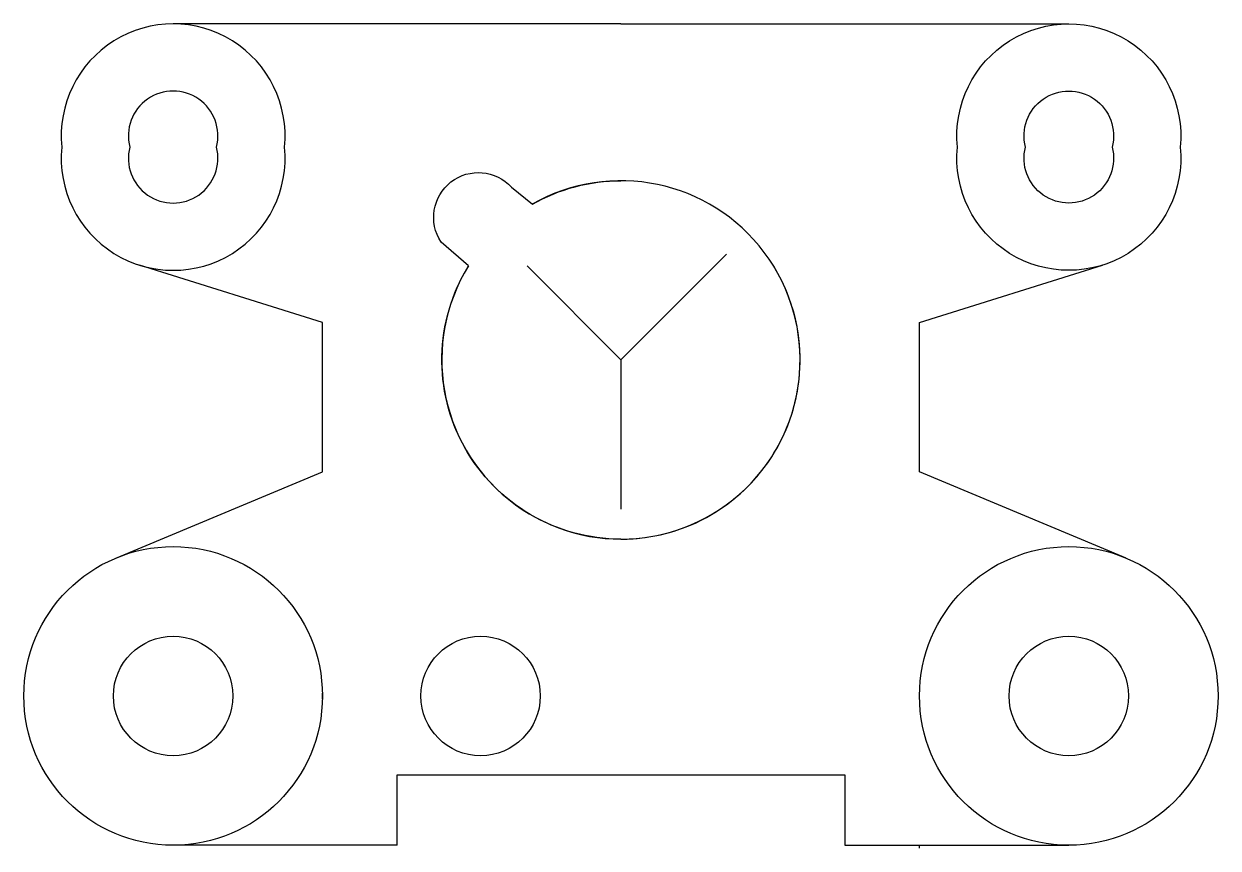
# Model space of a CAD drawing. Header units: centimetres. Extents: x 223 to 383, y 93 to 204.
import ezdxf

# ---------------------------------------------------------------- set-up
doc = ezdxf.new("R2010")
doc.units = ezdxf.units.CM
doc.header["$MEASUREMENT"] = 0

msp = doc.modelspace()

# ---------------------------------------------------------------- linework, layer by layer
for p, q in [((303.24, 158.61), (317.39, 172.75)), ((303.24, 158.61), (290.66, 171.19)), ((303.24, 158.61), (303.24, 138.61)), ((263.24, 113.24), (263.24, 113.98)), ((263.24, 113.61), (263.24, 113.61)), ((343.25, 113.24), (343.25, 113.98)), ((273.24, 93.61), (273.24, 103.05)), ((273.24, 103.05), (333.24, 103.05)), ((333.24, 103.05), (333.24, 93.61)), ((273.24, 93.61), (243.24, 93.61)), ((333.24, 93.61), (363.24, 93.61)), ((343.25, 93.24), (343.25, 93.61))]:
    msp.add_line(p, q)
for points in [[(228.32, 187.11, 1.105542), (258.17, 187.11, 1.105542)], [(378.17, 187.11, -1.105542), (348.32, 187.11, -1.105542)], [(237.43, 187.11, 1.290994), (249.05, 187.11, 1.290994)], [(369.05, 187.11, -1.290994), (357.43, 187.11, -1.290994)]]:
    msp.add_lwpolyline(points, format="xyb", close=True)
for points in [[(303.24, 203.61), (243.24, 203.61)], [(303.24, 203.61), (363.24, 203.61)], [(235.55, 132.07), (263.24, 143.61), (263.24, 163.61), (238.75, 171.3)], [(370.94, 132.07), (343.25, 143.61), (343.25, 163.61), (367.74, 171.3)]]:
    msp.add_lwpolyline(points)
for points in [[(303.24, 134.61, -0.586845), (282.81, 171.19), (279.14, 174.4, -0.924272), (288.58, 181.75), (291.37, 179.46, -0.130175), (303.24, 182.61)], [(303.24, 134.61, 0.586845), (323.68, 171.19)]]:
    msp.add_lwpolyline(points, format="xyb")
for centre, radius in [((243.24, 113.61), 20), ((363.24, 113.61), 20), ((243.24, 113.61), 8), ((284.43, 113.61), 8), ((363.24, 113.61), 8)]:
    msp.add_circle(centre, radius)
msp.add_arc((303.24, 158.61), 24, 148.3747, 119.6671)

doc.saveas('drawing.dxf')
